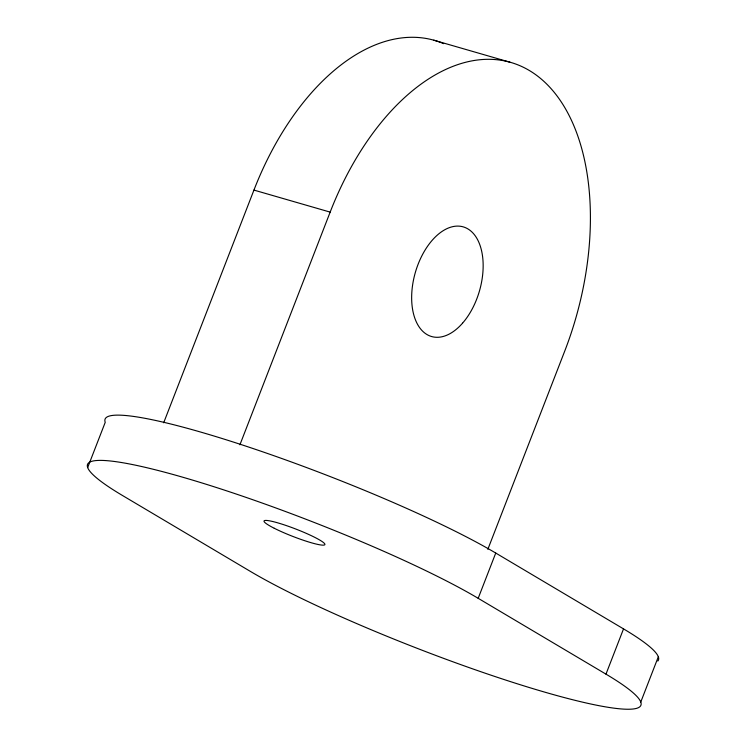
<?xml version="1.0" encoding="UTF-8"?>
<svg xmlns="http://www.w3.org/2000/svg" width="746" height="746" viewBox="0 0 746 746"><rect width="100%" height="100%" fill="white"/><g stroke="black" fill="none" stroke-linecap="round" stroke-linejoin="round"><path stroke-width="1.12" d="M87.674 467.583L105.233 422.329A228.239 27.816 21.2 0 1 250.665 447.731A228.239 27.816 21.2 0 1 495.745 553.047L623.525 628.887A228.239 27.816 21.2 0 1 657.823 661.059M163.682 422.777L253.938 190.09A228.239 133.478 -73.9 0 1 443.656 43.66M239.914 444.803L330.161 212.116A228.239 133.478 -73.9 0 1 529.334 70.497A228.239 133.478 -73.9 0 1 564.657 351.282L487.837 549.336M623.525 628.887L605.976 674.142L478.186 598.311L495.745 553.047M640.767 702.051L658.326 656.788M433.752 40.181L509.984 62.216M253.938 190.09L330.161 212.116M478.186 598.311A228.239 27.816 21.2 0 0 183.087 477.319A228.239 27.816 21.2 0 0 122.475 495.493L250.255 571.324A228.239 27.816 21.2 0 0 545.363 692.316A228.239 27.816 21.2 0 0 605.976 674.142M462.557 323.167A57.06 33.365 -73.9 0 0 467.891 228.901A57.06 33.365 -73.9 0 0 411.783 293.038A57.06 33.365 -73.9 0 0 462.557 323.167M274.267 528.271A32.61 3.972 21.2 0 0 324.286 545.018A32.61 3.972 21.2 0 0 284.879 525.091A32.61 3.972 21.2 0 0 274.267 528.271"/></g></svg>
